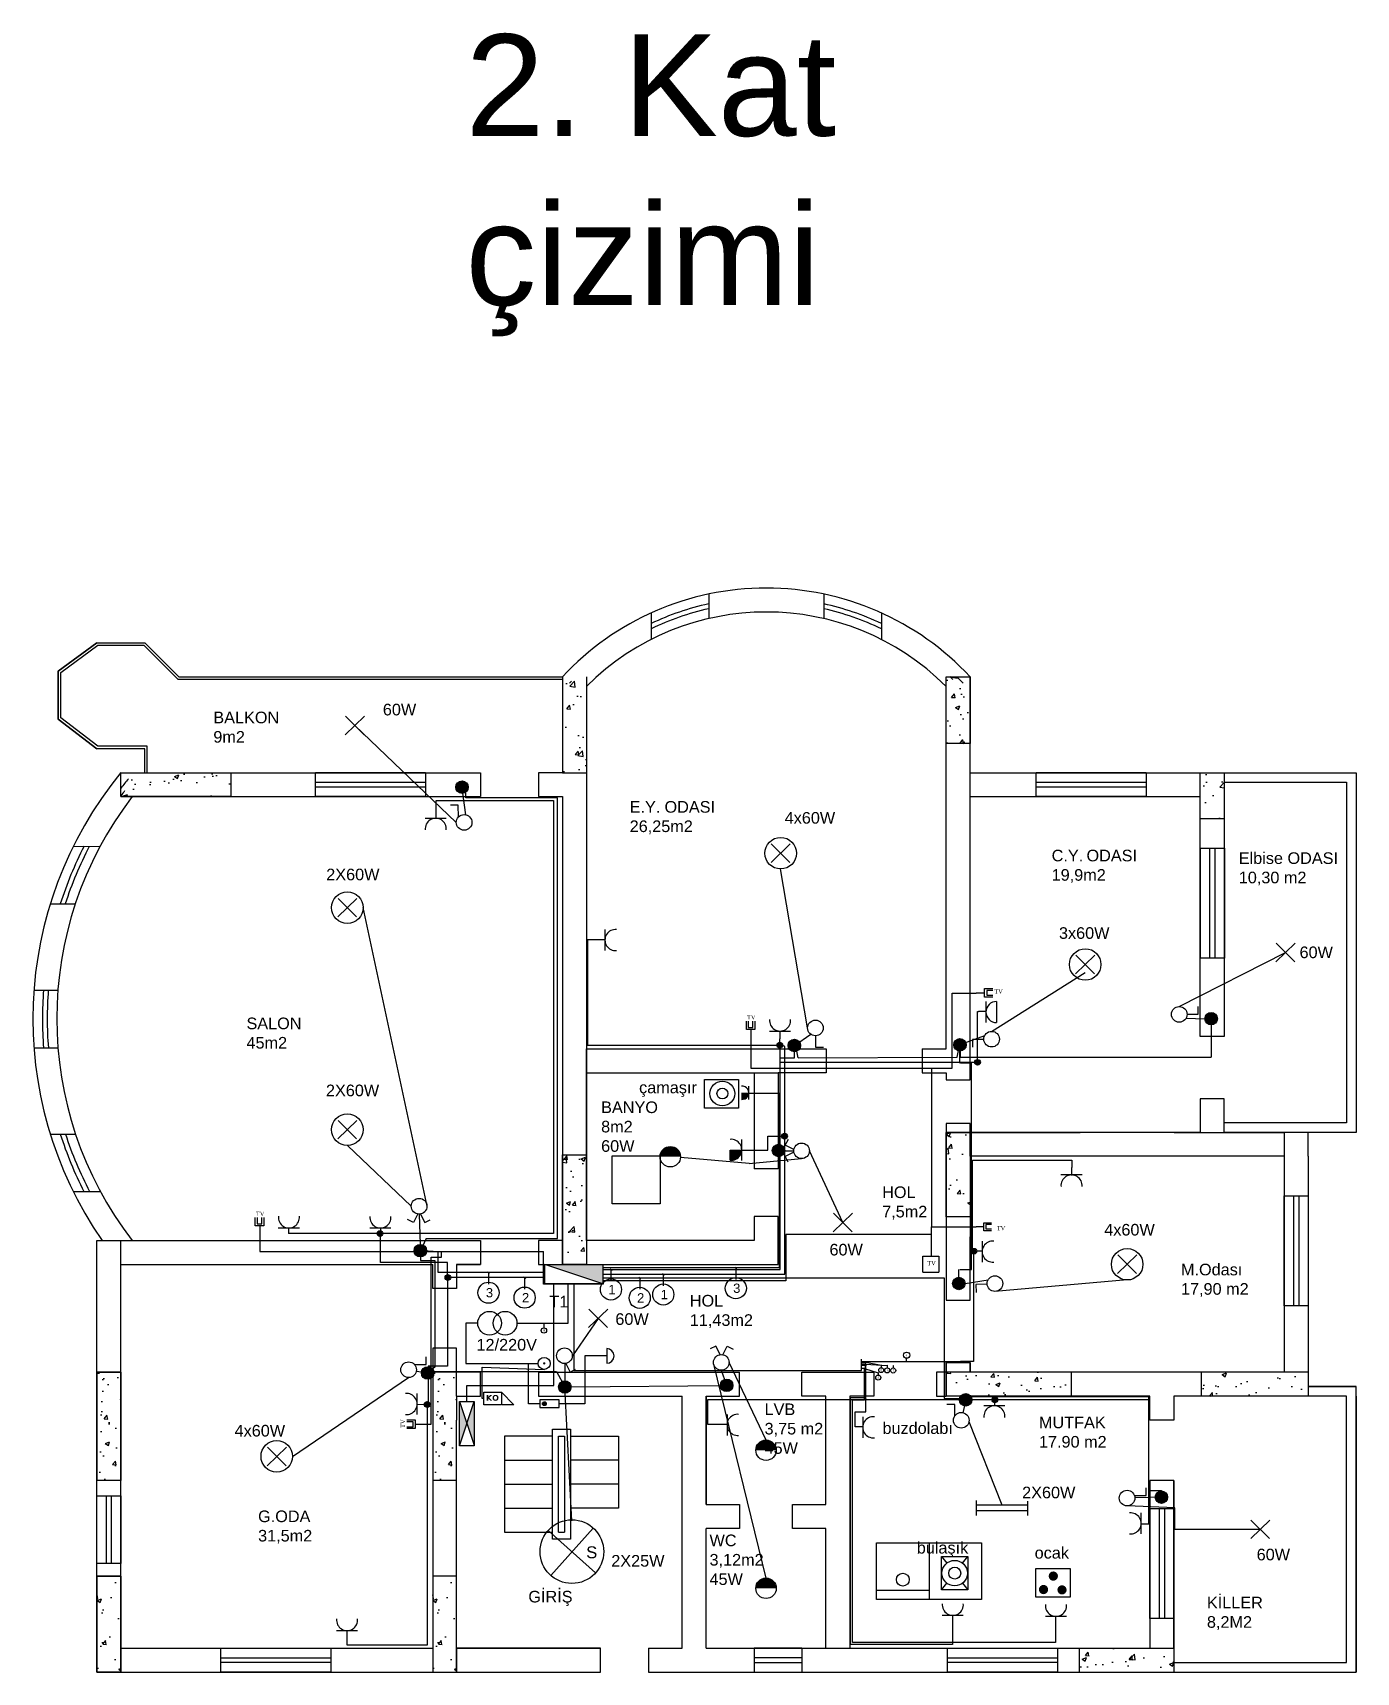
# Model space of a CAD drawing. Header units: millimetres. Extents: x 1527 to 1731, y 654 to 738.
# Drawn here: x 1640.3 to 1667.89, y 703.79 to 737.97 of the extents above; entities that cross this region are included whole.
import ezdxf

# ---------------------------------------------------------------- set-up
doc = ezdxf.new("R2010")
doc.units = ezdxf.units.MM
doc.linetypes.add('ACAD_ISO06W100', pattern=[37.5, 24, -3, 0.5, -3, 0.5, -3, 0.5, -3])
for name, color, linetype in [('aydınlatma', 5, 'Continuous'), ('priz-tesisatı', 2, 'Continuous'), ('SEMBOL', 7, 'Continuous'), ('semboller', 7, 'Continuous'), ('TV ANTENİ', 6, 'Continuous')]:
    doc.layers.add(name, color=color, linetype=linetype)
doc.layers.add('ölçü', color=150, linetype='Continuous', lineweight=25)
doc.styles.add('Annotative', font='arial.ttf')
doc.styles.get("Standard").update_dxf_attribs({"font": 'arial.ttf'})
doc.styles.add('STYLE1', font='times.ttf', dxfattribs={"height": 17.5})
pattern_1 = [(50, (86.82385, -1.0956), (0.91092334, -0.07969543), [0.09525, -1.04775]), (355, (86.82385, -1.0956), (-0.1762171, 0.95528423), [0.0762, -0.8382029]), (100.451445, (86.8998, -1.1023), (0.73470624, 0.87558876), [0.08095004, -0.8904512]), (46.1842, (86.8238, -0.8416), (1.3553952, -0.21021164), [0.142875, -1.571625]), (96.63556, (86.9368, -0.8591), (1.1870207, 1.2371306), [0.1214251, -1.335678]), (351.18415, (86.8238, -0.8416), (1.1870207, 1.2371306), [0.1142998, -1.2572987]), (21, (86.95085, -0.9051), (0.75807196, -0.511326), [0.09525, -1.04775]), (326, (86.95085, -0.9051), (0.30901014, 0.92093983), [0.0762, -0.8382]), (71.451445, (87.014, -0.9477), (1.0670821, 0.40961384), [0.08095004, -0.8904497]), (37.5, (86.82385, -1.09562), (0.015443016, 0.422775194), [0, -0.82804, 0, -0.8509, 0, -0.841375]), (7.5, (86.82385, -1.0956), (0.33409831, 0.50090287), [0, -0.48514, 0, -0.80899, 0, -0.320675]), (327.5, (86.54064, -1.09562), (0.677952976, -0.02864372), [0, -0.3175, 0, -0.9906, 0, -1.31445]), (317.5, (86.41364, -1.0956), (0.7406459, 0.12713246), [0, -0.41275, 0, -0.65786, 0, -0.93345])]

# ---------------------------------------------------------------- blocks, each defined once
blk = doc.blocks.new('DFFEF')
for p, q in [((1576.768, 708.297), (1577.268, 708.297)), ((1576.768, 706.005), (1576.768, 708.297)), ((1576.968, 706.005), (1576.968, 708.297)), ((1577.068, 708.297), (1577.068, 706.005)), ((1577.268, 708.297), (1577.268, 706.005)), ((1577.268, 706.005), (1576.768, 706.005))]:
    blk.add_line(p, q)

msp = doc.modelspace()

# ---------------------------------------------------------------- hatches: boundary and pattern name
h = msp.add_hatch()
h.set_pattern_fill('AR-CONC', color=4, scale=0.005)
h.set_pattern_definition(pattern_1)
h.paths.add_polyline_path([(1651.841, 724.545), (1651.341, 724.545), (1651.341, 722.545), (1651.841, 722.545)])
h = msp.add_hatch()
h.set_pattern_fill('AR-CONC', color=4, scale=0.005)
h.set_pattern_definition(pattern_1)
h.paths.add_polyline_path([(1659.841, 724.545), (1659.341, 724.545), (1659.341, 723.153), (1659.841, 723.153)])
h = msp.add_hatch()
h.set_pattern_fill('AR-CONC', color=4, scale=0.005)
h.set_pattern_definition(pattern_1)
h.paths.add_polyline_path([(1644.428, 722.545), (1642.136, 722.545), (1642.136, 722.045), (1644.428, 722.045)])
for color, points in [(0, [(1649.378, 722.244, 1), (1649.117, 722.244, 1)]), (0, [(1664.998, 717.415, 1), (1664.737, 717.415, 1)]), (0, [(1656.308, 716.855, 1), (1656.047, 716.855, 1)]), (0, [(1659.759, 716.871, 1), (1659.499, 716.871, 1)]), (0, [(1655.977, 714.667, 1), (1655.716, 714.667, 1)]), (0, [(1648.51, 712.577, 1), (1648.25, 712.577, 1)]), (256, [(1652.187, 711.883), (1652.187, 711.883), (1652.187, 712.287), (1650.973, 712.287), (1650.973, 712.287)]), (0, [(1659.737, 711.894, 1), (1659.477, 711.894, 1)]), (0, [(1648.663, 710.027, 1), (1648.402, 710.027, 1)]), (0, [(1651.522, 709.736, 1), (1651.262, 709.736, 1)]), (0, [(1654.896, 709.768, 1), (1654.635, 709.768, 1)]), (256, [(1649.351, 708.974), (1649.503, 708.522), (1649.503, 709.431), (1649.503, 709.431)]), (0, [(1659.881, 709.466, 1), (1659.62, 709.466, 1)]), (0, [(1663.96, 707.438, 1), (1663.699, 707.438, 1)]), (0, [(1661.673, 705.791, 1), (1661.479, 705.791, 1)]), (0, [(1661.469, 705.511, 1), (1661.275, 705.511, 1)]), (0, [(1661.854, 705.504, 1), (1661.661, 705.504, 1)])]:
    msp.add_hatch(color=color).paths.add_polyline_path(points)
h = msp.add_hatch()
h.set_pattern_fill('AR-CONC', color=4, scale=0.005)
h.set_pattern_definition(pattern_1)
h.paths.add_polyline_path([(1665.141, 722.545), (1664.641, 722.545), (1664.641, 721.579), (1665.141, 721.579)])
h = msp.add_hatch()
h.set_pattern_fill('AR-CONC', color=4, scale=0.005)
h.set_pattern_definition(pattern_1)
h.paths.add_polyline_path([(1659.841, 715.045), (1659.341, 715.045), (1659.341, 713.283), (1659.841, 713.283)])
h = msp.add_hatch()
h.set_pattern_fill('AR-CONC', color=4, scale=0.005)
h.set_pattern_definition(pattern_1)
h.paths.add_polyline_path([(1661.95, 710.045), (1659.841, 710.045), (1659.341, 710.045), (1659.341, 709.545), (1661.95, 709.545)])
h.paths.add_polyline_path([(1666.891, 710.045), (1664.667, 710.045), (1664.667, 709.545), (1666.891, 709.545)])
h.paths.add_polyline_path([(1651.841, 714.579), (1651.341, 714.579), (1651.341, 712.287), (1651.841, 712.287)])
h = msp.add_hatch()
h.set_pattern_fill('AR-CONC', color=4, scale=0.005)
h.set_pattern_definition([(50, (79.82385, -1.0956), (0.91092334, -0.07969543), [0.09525, -1.04775]), (355, (79.82385, -1.0956), (-0.1762171, 0.95528423), [0.0762, -0.8382029]), (100.451445, (79.8998, -1.1023), (0.73470624, 0.87558876), [0.08095004, -0.8904512]), (46.1842, (79.8238, -0.8416), (1.3553952, -0.21021164), [0.142875, -1.571625]), (96.63556, (79.9368, -0.8591), (1.1870207, 1.2371306), [0.1214251, -1.335678]), (351.18415, (79.8238, -0.8416), (1.1870207, 1.2371306), [0.1142998, -1.2572987]), (21, (79.95085, -0.9051), (0.75807196, -0.511326), [0.09525, -1.04775]), (326, (79.95085, -0.9051), (0.30901014, 0.92093983), [0.0762, -0.8382]), (71.451445, (80.014, -0.9477), (1.0670821, 0.40961384), [0.08095004, -0.8904497]), (37.5, (79.82385, -1.09562), (0.015443016, 0.422775194), [0, -0.82804, 0, -0.8509, 0, -0.841375]), (7.5, (79.82385, -1.0956), (0.33409831, 0.50090287), [0, -0.48514, 0, -0.80899, 0, -0.320675]), (327.5, (79.54064, -1.09562), (0.677952976, -0.02864372), [0, -0.3175, 0, -0.9906, 0, -1.31445]), (317.5, (79.41364, -1.0956), (0.7406459, 0.12713246), [0, -0.41275, 0, -0.65786, 0, -0.93345])])
h.paths.add_polyline_path([(1642.136, 709.045), (1642.136, 709.545), (1642.136, 710.045), (1641.636, 710.045), (1641.636, 707.787), (1642.136, 707.787)])
h.paths.add_polyline_path([(1642.136, 705.787), (1641.636, 705.787), (1641.636, 704.287), (1641.636, 703.787), (1642.136, 703.787)])
h = msp.add_hatch()
h.set_pattern_fill('AR-CONC', color=4, scale=0.005)
h.set_pattern_definition(pattern_1)
h.paths.add_polyline_path([(1649.136, 709.045), (1649.136, 709.545), (1649.136, 710.045), (1648.636, 710.045), (1648.636, 707.787), (1649.136, 707.787)])
h.paths.add_polyline_path([(1649.136, 705.787), (1648.636, 705.787), (1648.636, 704.287), (1648.636, 703.787), (1649.136, 703.787)])
h = msp.add_hatch(color=256)
h.paths.add_polyline_path([(1649.197, 709.431), (1649.197, 708.511), (1649.351, 708.974)])
h.paths.add_polyline_path([(1649.351, 708.974), (1649.503, 708.522), (1649.503, 709.431), (1649.503, 709.431)])
h = msp.add_hatch()
h.set_pattern_fill('AR-CONC', color=4, scale=0.005)
h.set_pattern_definition(pattern_1)
h.paths.add_polyline_path([(1664.091, 704.287), (1662.113, 704.287), (1662.113, 703.787), (1664.091, 703.787)])
at = {"layer": 'aydınlatma'}
h = msp.add_hatch(color=256, dxfattribs=at)
edge = h.paths.add_edge_path()
edge.add_arc((1653.591, 714.537), 0.213, 359.9503, 540.0497)
edge.add_line((1653.379, 714.537), (1653.804, 714.537))
h = msp.add_hatch(color=256, dxfattribs=at)
edge = h.paths.add_edge_path()
edge.add_arc((1655.586, 708.416), 0.213, 359.9503, 540.0497)
edge.add_line((1655.373, 708.416), (1655.799, 708.416))
h = msp.add_hatch(color=256, dxfattribs=at)
edge = h.paths.add_edge_path()
edge.add_arc((1655.586, 705.537), 0.213, 359.9503, 540.0497)
edge.add_line((1655.373, 705.537), (1655.799, 705.537))
at = {"layer": 'priz-tesisatı'}
h = msp.add_hatch(color=256, dxfattribs=at)
edge = h.paths.add_edge_path()
edge.add_arc((1655.873, 716.864), 0.0592, 0, 360)
h = msp.add_hatch(color=256, dxfattribs=at)
edge = h.paths.add_edge_path()
edge.add_arc((1659.998, 716.505), 0.0592, 0, 360)
for points in [[(1655.073, 715.732, 0.432188), (1655.225, 715.864), (1655.073, 715.864)], [(1654.837, 714.461, 0.432188), (1655.079, 714.671), (1654.837, 714.671)]]:
    msp.add_hatch(color=256, dxfattribs=at).paths.add_polyline_path(points)
h = msp.add_hatch(color=256, dxfattribs=at)
edge = h.paths.add_edge_path()
edge.add_arc((1655.974, 714.964), 0.0592, 0, 360)
h = msp.add_hatch(color=256, dxfattribs=at)
edge = h.paths.add_edge_path()
edge.add_arc((1647.537, 712.935), 0.0592, 0, 360)
h = msp.add_hatch(color=256, dxfattribs=at)
edge = h.paths.add_edge_path()
edge.add_arc((1659.921, 712.565), 0.0592, 0, 360)
h = msp.add_hatch(color=256, dxfattribs=at)
edge = h.paths.add_edge_path()
edge.add_arc((1648.953, 712.019), 0.0592, 0, 360)
h = msp.add_hatch(color=256, dxfattribs=at)
edge = h.paths.add_edge_path()
edge.add_arc((1648.523, 709.372), 0.0592, 0, 360)
h = msp.add_hatch(color=256, dxfattribs=at)
edge = h.paths.add_edge_path()
edge.add_arc((1657.679, 709.475), 0.0101, 0, 360)
h = msp.add_hatch(color=256, dxfattribs=at)
edge = h.paths.add_edge_path()
edge.add_arc((1660.356, 709.468), 0.0592, 0, 360)
at = {"layer": 'semboller'}
h = msp.add_hatch(color=256, dxfattribs=at)
h.dxf.hatch_style = 1
h.paths.add_polyline_path([(1650.987, 710.227, 1), (1650.936, 710.227, 1)])
h = msp.add_hatch(color=256, dxfattribs=at)
h.dxf.hatch_style = 1
h.paths.add_polyline_path([(1651.005, 709.386, 1), (1650.925, 709.386, 1)])

# ---------------------------------------------------------------- linework, layer by layer
for p, q in [((1654.391, 726.269), (1654.391, 725.757)), ((1656.791, 726.269), (1656.791, 725.757)), ((1653.191, 725.876), (1653.191, 725.321)), ((1657.991, 725.876), (1657.991, 725.321)), ((1641.636, 725.254), (1640.831, 724.662)), ((1641.636, 725.254), (1642.636, 725.254)), ((1642.636, 725.254), (1643.341, 724.545)), ((1640.831, 724.662), (1640.831, 723.662)), ((1643.341, 724.545), (1651.341, 724.545)), ((1651.341, 724.545), (1651.341, 722.545)), ((1651.341, 724.545), (1651.341, 722.545)), ((1651.841, 724.545), (1651.841, 712.287)), ((1659.341, 716.787), (1659.341, 724.545)), ((1659.841, 716.138), (1659.841, 724.545)), ((1640.831, 723.662), (1641.636, 723.045)), ((1642.636, 723.045), (1641.636, 723.045)), ((1642.636, 722.545), (1642.636, 723.045)), ((1642.136, 722.545), (1649.636, 722.545)), ((1642.136, 722.045), (1642.136, 722.545)), ((1642.136, 722.545), (1642.636, 722.545)), ((1642.136, 722.045), (1642.136, 722.545)), ((1642.136, 722.545), (1644.428, 722.545)), ((1644.428, 722.545), (1644.428, 722.045)), ((1649.636, 722.545), (1649.636, 722.045)), ((1651.341, 722.545), (1650.841, 722.545)), ((1650.841, 722.545), (1650.841, 722.045)), ((1651.341, 722.545), (1651.841, 722.545)), ((1659.841, 722.545), (1665.141, 722.545)), ((1664.641, 717.045), (1664.641, 722.545)), ((1665.141, 722.545), (1665.141, 717.045)), ((1665.141, 722.545), (1667.891, 722.545)), ((1667.891, 722.545), (1667.891, 715.045)), ((1642.136, 722.045), (1649.636, 722.045)), ((1644.428, 722.045), (1642.136, 722.045)), ((1650.841, 722.045), (1651.341, 722.045)), ((1651.341, 722.045), (1651.341, 712.287)), ((1659.841, 722.045), (1664.641, 722.045)), ((1665.141, 722.345), (1667.691, 722.345)), ((1667.691, 722.345), (1667.691, 715.245)), ((1641.143, 721.008), (1641.702, 721.009)), ((1640.662, 719.808), (1641.185, 719.808)), ((1640.321, 718.008), (1640.822, 718.008)), ((1665.141, 717.045), (1664.641, 717.045)), ((1640.321, 716.808), (1640.823, 716.808)), ((1651.841, 712.787), (1651.841, 716.787)), ((1651.841, 716.787), (1655.841, 716.787)), ((1655.841, 716.787), (1656.841, 716.787)), ((1656.841, 716.787), (1656.841, 716.287)), ((1658.841, 716.787), (1658.841, 716.287)), ((1658.841, 716.787), (1659.341, 716.787)), ((1651.841, 716.287), (1655.841, 716.287)), ((1655.341, 716.287), (1655.341, 714.287)), ((1655.841, 716.287), (1655.841, 714.287)), ((1656.841, 716.287), (1655.841, 716.287)), ((1658.841, 716.287), (1659.341, 716.287)), ((1659.341, 716.287), (1659.341, 716.138)), ((1659.341, 716.138), (1659.841, 716.138)), ((1665.141, 715.745), (1664.641, 715.745)), ((1664.641, 715.745), (1664.641, 715.045)), ((1665.141, 715.045), (1665.141, 715.745)), ((1667.691, 715.245), (1665.141, 715.245)), ((1640.662, 715.008), (1641.19, 715.008)), ((1659.841, 715.045), (1659.341, 715.045)), ((1659.341, 715.045), (1659.341, 711.545)), ((1664.641, 715.045), (1659.641, 715.045)), ((1659.841, 715.045), (1659.841, 712.868)), ((1659.841, 714.545), (1659.841, 715.045)), ((1659.841, 715.045), (1662.133, 715.045)), ((1664.099, 715.045), (1666.391, 715.045)), ((1667.891, 715.045), (1665.141, 715.045)), ((1666.391, 715.045), (1666.391, 710.045)), ((1666.391, 715.045), (1666.391, 714.545)), ((1667.891, 715.045), (1666.891, 715.045)), ((1666.891, 714.545), (1666.891, 715.045)), ((1651.341, 714.579), (1651.841, 714.579)), ((1651.341, 712.287), (1651.341, 714.579)), ((1651.841, 714.579), (1651.841, 712.287)), ((1666.391, 714.545), (1659.841, 714.545)), ((1662.133, 714.545), (1659.841, 714.545)), ((1666.391, 714.545), (1664.099, 714.545)), ((1666.891, 714.545), (1666.891, 709.545)), ((1655.841, 714.287), (1655.341, 714.287)), ((1641.142, 713.808), (1641.71, 713.809)), ((1655.841, 713.287), (1655.341, 713.287)), ((1655.341, 713.287), (1655.341, 712.787)), ((1655.841, 712.287), (1655.841, 713.287)), ((1659.841, 711.545), (1659.841, 712.868)), ((1641.636, 703.787), (1641.636, 712.787)), ((1641.636, 712.787), (1649.636, 712.787)), ((1642.136, 703.787), (1642.136, 712.787)), ((1649.636, 712.787), (1649.636, 712.287)), ((1651.341, 712.787), (1650.841, 712.787)), ((1650.841, 712.787), (1650.841, 712.287)), ((1655.341, 712.787), (1651.841, 712.787)), ((1642.136, 712.287), (1648.636, 712.287)), ((1648.636, 711.787), (1648.636, 712.287)), ((1649.136, 712.287), (1649.636, 712.287)), ((1649.636, 712.287), (1649.136, 712.287)), ((1649.136, 712.287), (1649.136, 711.787)), ((1650.841, 712.287), (1655.841, 712.287)), ((1652.187, 711.883), (1650.973, 712.287)), ((1651.841, 712.287), (1651.341, 712.287)), ((1658.853, 712.126), (1659.192, 712.126)), ((1649.136, 711.787), (1648.636, 711.787)), ((1651.161, 709.767), (1651.161, 711.883)), ((1659.341, 711.545), (1659.841, 711.545)), ((1649.136, 710.545), (1648.636, 710.545)), ((1648.636, 710.545), (1648.636, 704.287)), ((1649.136, 709.545), (1649.136, 710.545)), ((1659.341, 710.244), (1659.341, 709.545)), ((1659.841, 710.045), (1659.841, 710.244)), ((1641.636, 710.045), (1641.636, 707.787)), ((1642.136, 710.045), (1641.636, 710.045)), ((1642.136, 709.545), (1642.136, 710.045)), ((1649.136, 710.045), (1648.636, 710.045)), ((1649.636, 710.045), (1649.136, 710.045)), ((1649.35, 709.431), (1649.35, 709.767)), ((1649.35, 709.767), (1651.161, 709.767)), ((1649.636, 709.545), (1649.636, 710.045)), ((1650.841, 710.045), (1655.036, 710.045)), ((1650.841, 710.045), (1650.841, 709.545)), ((1655.036, 709.545), (1655.036, 710.045)), ((1656.336, 709.545), (1656.336, 710.045)), ((1656.336, 710.045), (1657.836, 710.045)), ((1657.836, 710.045), (1657.836, 709.545)), ((1663.591, 710.045), (1659.841, 710.045)), ((1661.95, 710.045), (1661.95, 709.545)), ((1666.891, 710.045), (1663.591, 710.045)), ((1664.667, 709.545), (1664.667, 710.045)), ((1666.891, 709.745), (1667.891, 709.745)), ((1667.891, 709.745), (1666.891, 709.745)), ((1667.891, 703.787), (1667.891, 709.745)), ((1642.136, 709.545), (1642.136, 709.045)), ((1649.136, 709.545), (1649.636, 709.545)), ((1649.136, 709.545), (1649.136, 709.045)), ((1649.197, 708.511), (1649.503, 709.431)), ((1649.197, 709.431), (1649.503, 708.522)), ((1650.841, 709.545), (1653.836, 709.545)), ((1653.836, 704.287), (1653.836, 709.545)), ((1654.336, 707.287), (1654.336, 709.545)), ((1654.336, 709.545), (1654.336, 707.287)), ((1654.336, 709.545), (1655.036, 709.545)), ((1656.836, 709.545), (1656.336, 709.545)), ((1656.836, 707.287), (1656.836, 709.545)), ((1657.836, 709.545), (1657.336, 709.545)), ((1657.336, 709.545), (1657.336, 704.287)), ((1663.591, 709.545), (1659.341, 709.545)), ((1663.591, 709.045), (1663.591, 709.545)), ((1666.891, 709.545), (1664.091, 709.545)), ((1664.091, 709.545), (1664.091, 709.045)), ((1667.691, 709.545), (1666.891, 709.545)), ((1667.691, 703.987), (1667.691, 709.545)), ((1667.891, 709.545), (1667.891, 703.787)), ((1642.136, 707.787), (1642.136, 709.045)), ((1649.136, 703.787), (1649.136, 709.045)), ((1664.091, 709.045), (1663.591, 709.045)), ((1651.134, 708.707), (1650.134, 708.707)), ((1650.134, 708.707), (1650.134, 707.207)), ((1651.134, 708.857), (1651.509, 708.856)), ((1651.134, 706.559), (1651.134, 708.857)), ((1651.259, 708.707), (1651.384, 708.706)), ((1651.259, 706.707), (1651.259, 708.707)), ((1651.384, 708.706), (1651.384, 706.706)), ((1651.509, 708.856), (1651.509, 706.558)), ((1651.509, 708.706), (1652.509, 708.706)), ((1652.509, 708.706), (1652.509, 707.206)), ((1650.134, 708.207), (1651.134, 708.207)), ((1652.509, 708.206), (1651.509, 708.206)), ((1642.136, 707.787), (1641.636, 707.787)), ((1649.136, 707.787), (1648.636, 707.787)), ((1650.134, 707.707), (1651.134, 707.707)), ((1652.509, 707.706), (1651.509, 707.706)), ((1664.091, 707.787), (1663.591, 707.787)), ((1663.591, 707.787), (1663.591, 704.287)), ((1664.091, 707.787), (1664.091, 703.787)), ((1664.091, 704.287), (1664.091, 707.787)), ((1641.636, 707.467), (1642.136, 707.467)), ((1641.636, 706.053), (1641.636, 707.467)), ((1641.836, 706.053), (1641.836, 707.467)), ((1641.936, 707.467), (1641.936, 706.053)), ((1642.136, 707.467), (1642.136, 706.053)), ((1650.134, 707.207), (1651.134, 707.207)), ((1650.134, 707.207), (1650.134, 706.707)), ((1652.509, 707.206), (1651.509, 707.206)), ((1651.509, 707.206), (1651.509, 706.706)), ((1654.336, 707.287), (1655.036, 707.287)), ((1655.036, 707.287), (1655.036, 706.787)), ((1656.136, 706.787), (1656.136, 707.287)), ((1656.136, 707.287), (1656.836, 707.287)), ((1650.134, 706.707), (1651.134, 706.707)), ((1651.259, 706.707), (1651.384, 706.706)), ((1654.336, 704.287), (1654.336, 706.787)), ((1655.036, 706.787), (1654.336, 706.787)), ((1656.836, 706.787), (1656.136, 706.787)), ((1656.836, 704.287), (1656.836, 706.787)), ((1656.836, 704.287), (1656.836, 706.787)), ((1651.509, 706.558), (1651.134, 706.559)), ((1658.985, 706.482), (1658.985, 705.3)), ((1642.136, 706.053), (1641.636, 706.053)), ((1641.636, 705.787), (1641.636, 704.287)), ((1642.136, 705.787), (1641.636, 705.787)), ((1642.136, 703.787), (1642.136, 705.787)), ((1642.136, 703.787), (1642.136, 705.787)), ((1649.136, 705.787), (1648.636, 705.787)), ((1649.136, 703.787), (1649.136, 705.787)), ((1657.891, 705.497), (1658.985, 705.497)), ((1641.636, 704.287), (1641.636, 703.787)), ((1642.136, 704.287), (1648.636, 704.287)), ((1642.136, 704.287), (1642.136, 703.787)), ((1648.636, 704.287), (1648.636, 703.787)), ((1649.136, 704.287), (1652.136, 704.287)), ((1652.136, 704.287), (1649.136, 704.287)), ((1652.136, 704.287), (1649.136, 704.287)), ((1649.136, 704.287), (1649.136, 703.787)), ((1652.136, 703.787), (1652.136, 704.287)), ((1653.136, 704.287), (1653.136, 703.787)), ((1653.136, 704.287), (1653.836, 704.287)), ((1653.136, 704.287), (1653.836, 704.287)), ((1654.336, 704.287), (1664.091, 704.287)), ((1654.336, 704.287), (1656.836, 704.287)), ((1656.336, 704.287), (1655.336, 704.287)), ((1655.336, 704.287), (1655.336, 703.787)), ((1656.336, 704.287), (1656.336, 703.787)), ((1662.113, 704.287), (1662.113, 703.787)), ((1656.336, 704.087), (1655.336, 704.087)), ((1655.336, 703.987), (1656.336, 703.987)), ((1664.091, 703.987), (1667.691, 703.987)), ((1641.636, 703.787), (1652.136, 703.787)), ((1653.136, 703.787), (1667.891, 703.787)), ((1664.091, 703.787), (1667.891, 703.787))]:
    msp.add_line(p, q)
at = {"color": 0}
for p, q in [((1650.07, 709.625), (1650.329, 709.366)), ((1650.329, 709.366), (1650.082, 709.366)), ((1659.247, 706.2), (1659.355, 706.062)), ((1659.684, 706.062), (1659.793, 706.2)), ((1659.247, 705.505), (1659.355, 705.643)), ((1659.684, 705.643), (1659.793, 705.505))]:
    msp.add_line(p, q, dxfattribs=at)
for points in [[(1642.636, 722.545), (1642.636, 723.045), (1641.636, 723.045), (1640.831, 723.662), (1640.831, 724.662), (1641.636, 725.254), (1642.636, 725.254), (1643.341, 724.545), (1651.341, 724.545)], [(1642.686, 722.545), (1642.686, 723.095), (1641.653, 723.095), (1640.881, 723.687), (1640.881, 724.637), (1641.653, 725.204), (1642.616, 725.204), (1643.321, 724.495), (1651.341, 724.495)], [(1651.134, 708.857), (1651.509, 708.856), (1651.509, 706.558), (1651.134, 706.559), (1651.134, 708.857)]]:
    msp.add_lwpolyline(points)
for points in [[(1659.341, 724.545), (1659.841, 724.545), (1659.841, 723.153), (1659.341, 723.153)], [(1664.641, 722.545), (1665.141, 722.545), (1665.141, 721.579), (1664.641, 721.579)], [(1659.341, 715.045), (1659.841, 715.045), (1659.841, 715.232), (1659.341, 715.232)], [(1659.341, 715.045), (1659.841, 715.045), (1659.841, 713.283), (1659.341, 713.283)], [(1652.377, 714.557), (1653.377, 714.557), (1653.377, 713.557), (1652.377, 713.557)], [(1652.187, 711.883), (1650.973, 711.883), (1650.973, 712.287), (1652.187, 712.287)], [(1659.841, 710.045), (1659.341, 710.045), (1659.341, 710.244), (1659.841, 710.244)], [(1641.636, 710.045), (1642.136, 710.045), (1642.136, 707.787), (1641.636, 707.787)], [(1659.341, 710.045), (1659.14, 710.045), (1659.14, 709.545), (1659.341, 709.545)], [(1649.197, 708.511), (1649.197, 709.431), (1649.503, 709.431), (1649.503, 708.511)], [(1657.891, 706.482), (1660.078, 706.482), (1660.078, 705.3), (1657.891, 705.3)], [(1641.636, 705.787), (1642.136, 705.787), (1642.136, 703.787), (1641.636, 703.787)]]:
    msp.add_lwpolyline(points, close=True)
for points in [[(1654.304, 716.144), (1655.015, 716.144), (1655.015, 715.547), (1654.304, 715.547)], [(1649.706, 709.625), (1650.07, 709.625), (1650.07, 709.366), (1649.706, 709.366)], [(1659.247, 705.505), (1659.247, 706.2), (1659.793, 706.2), (1659.793, 705.505)], [(1661.215, 705.949), (1661.925, 705.949), (1661.925, 705.352), (1661.215, 705.352)]]:
    msp.add_lwpolyline(points, close=True, dxfattribs=at)
for centre, radius in [((1649.248, 722.244), 0.13), ((1664.867, 717.415), 0.13), ((1656.178, 716.855), 0.13), ((1659.629, 716.871), 0.13), ((1654.676, 715.854), 0.258), ((1654.676, 715.854), 0.113), ((1655.846, 714.667), 0.13), ((1648.38, 712.577), 0.13), ((1659.607, 711.894), 0.13), ((1648.532, 710.027), 0.13), ((1651.392, 709.736), 0.13), ((1654.766, 709.768), 0.13), ((1659.75, 709.466), 0.13), ((1663.83, 707.438), 0.13), ((1659.52, 705.853), 0.266), ((1659.52, 705.853), 0.125)]:
    msp.add_circle(centre, radius, dxfattribs=at)
msp.add_circle((1658.438, 705.718), 0.134)
for centre, radius, start, end in [((1655.591, 720.587), 5.808, 42.9642, 137.0358), ((1655.591, 720.587), 5.308, 45.0481, 134.9519), ((1655.591, 720.587), 5.608, 102.3562, 115.3393), ((1655.591, 720.587), 5.508, 102.5842, 115.8329), ((1655.591, 720.587), 5.608, 64.6607, 77.6438), ((1655.591, 720.587), 5.508, 64.1671, 77.4158), ((1655.591, 720.587), 5.608, 136.4192, 137.0358), ((1655.591, 720.587), 5.508, 45.0481, 45.9443), ((1655.591, 720.587), 5.608, 42.9642, 44.8981), ((1648.401, 717.408), 8.102, 140.6462, 214.7695), ((1648.401, 717.408), 7.902, 140.6462, 142.4494), ((1648.396, 717.416), 7.597, 142.4591, 217.5409), ((1648.396, 717.416), 7.797, 142.4591, 143.4032), ((1648.401, 717.408), 7.902, 152.8892, 162.3146), ((1648.396, 717.416), 7.797, 152.563, 162.1335), ((1648.401, 717.408), 7.902, 175.6437, 184.3528), ((1648.396, 717.416), 7.797, 175.6473, 184.4741), ((1648.401, 717.408), 7.902, 197.6761, 207.0923), ((1648.396, 717.416), 7.797, 197.988, 207.5585)]:
    msp.add_arc(centre, radius, start, end)
at = {"layer": 'aydınlatma'}
for p, q in [((1647.213, 723.723), (1646.814, 723.335)), ((1646.82, 723.723), (1647.208, 723.335)), ((1649.129, 721.508), (1647.014, 723.529)), ((1649.33, 721.667), (1649.266, 722.116)), ((1649.33, 722.017), (1649.329, 722.142)), ((1649.17, 721.866), (1649.006, 721.866)), ((1649.173, 721.62), (1649.17, 721.866)), ((1651.242, 722.017), (1649.33, 722.017)), ((1651.242, 712.834), (1651.242, 722.017)), ((1656.09, 721.06), (1655.691, 720.673)), ((1655.696, 721.06), (1656.084, 720.673)), ((1656.454, 717.221), (1655.89, 720.538)), ((1647.056, 719.924), (1646.657, 719.537)), ((1646.663, 719.924), (1647.051, 719.537)), ((1648.518, 713.505), (1647.185, 719.731)), ((1666.616, 718.989), (1666.217, 718.602)), ((1666.222, 718.989), (1666.61, 718.602)), ((1662.441, 718.739), (1662.042, 718.352)), ((1662.047, 718.739), (1662.435, 718.352)), ((1664.201, 717.668), (1666.416, 718.795)), ((1660.29, 717.151), (1662.241, 718.38)), ((1664.599, 717.507), (1664.599, 717.671)), ((1664.343, 717.424), (1664.737, 717.415)), ((1664.359, 717.507), (1664.599, 717.507)), ((1664.867, 717.284), (1664.867, 716.611)), ((1656.178, 716.855), (1656.518, 717.092)), ((1656.62, 717.063), (1656.62, 716.823)), ((1660.143, 717.057), (1659.629, 716.871)), ((1660.132, 716.984), (1659.892, 716.982)), ((1659.892, 716.982), (1659.893, 716.819)), ((1655.882, 712.186), (1655.882, 716.599)), ((1655.882, 716.599), (1656.181, 716.599)), ((1656.181, 716.599), (1656.181, 716.726)), ((1656.256, 716.599), (1656.222, 716.771)), ((1656.256, 716.599), (1659.571, 716.611)), ((1656.62, 716.823), (1656.783, 716.823)), ((1659.571, 716.611), (1659.598, 716.752)), ((1659.625, 716.486), (1659.629, 716.871)), ((1659.642, 716.611), (1659.641, 716.775)), ((1659.642, 716.611), (1664.867, 716.611)), ((1659.87, 716.486), (1659.642, 716.486)), ((1659.87, 712.186), (1659.87, 716.486)), ((1647.056, 715.295), (1646.657, 714.908)), ((1646.663, 715.295), (1647.051, 714.908)), ((1655.988, 714.777), (1656.052, 714.905)), ((1648.191, 713.505), (1646.857, 714.773)), ((1655.238, 714.396), (1653.804, 714.519)), ((1656.164, 714.654), (1655.841, 714.654)), ((1656.164, 714.631), (1655.986, 714.542)), ((1655.986, 714.542), (1656.044, 714.427)), ((1656.167, 714.688), (1655.988, 714.777)), ((1657.189, 713.166), (1656.491, 714.659)), ((1655.238, 714.396), (1656.327, 714.496)), ((1648.236, 713.166), (1648.108, 713.23)), ((1648.325, 713.345), (1648.236, 713.166)), ((1648.354, 713.342), (1648.376, 712.707)), ((1648.382, 713.342), (1648.471, 713.164)), ((1648.471, 713.164), (1648.587, 713.222)), ((1657.388, 713.36), (1656.989, 712.972)), ((1656.995, 713.36), (1657.383, 712.972)), ((1648.498, 712.834), (1648.38, 712.577)), ((1648.498, 712.834), (1651.242, 712.834)), ((1648.754, 712.554), (1648.438, 712.577)), ((1648.754, 712.12), (1648.754, 712.554)), ((1663.316, 712.489), (1662.917, 712.102)), ((1662.922, 712.489), (1663.31, 712.102)), ((1648.38, 712.447), (1648.38, 712.371)), ((1648.38, 712.371), (1648.683, 712.371)), ((1648.683, 712.371), (1648.683, 710.15)), ((1650.973, 712.12), (1648.754, 712.12)), ((1649.778, 712.134), (1649.822, 712.106)), ((1649.8, 712.12), (1649.8, 711.879)), ((1652.187, 712.186), (1655.882, 712.186)), ((1652.331, 712.2), (1652.375, 712.172)), ((1652.353, 712.186), (1652.353, 711.945)), ((1659.607, 712.024), (1659.607, 712.186)), ((1659.624, 712.186), (1659.87, 712.186)), ((1652.187, 712.011), (1659.3, 712.011)), ((1652.931, 712.025), (1652.975, 711.997)), ((1652.953, 712.011), (1652.953, 711.772)), ((1659.3, 712.011), (1659.3, 709.494)), ((1659.737, 711.894), (1660.217, 711.972)), ((1660.201, 711.882), (1659.961, 711.871)), ((1659.961, 711.871), (1659.968, 711.708)), ((1663.116, 711.966), (1660.359, 711.728)), ((1652.086, 711.166), (1651.548, 710.386)), ((1652.285, 711.36), (1651.887, 710.972)), ((1651.892, 711.36), (1652.28, 710.972)), ((1654.538, 710.588), (1654.422, 710.53)), ((1654.627, 710.41), (1654.538, 710.588)), ((1654.684, 710.408), (1654.773, 710.586)), ((1654.773, 710.586), (1654.901, 710.522)), ((1648.258, 710.202), (1648.498, 710.202)), ((1648.295, 710.065), (1648.404, 710.048)), ((1648.498, 710.202), (1648.498, 710.365)), ((1648.683, 710.15), (1648.555, 710.055)), ((1648.555, 710.055), (1649.084, 710.055)), ((1649.084, 710.055), (1651.216, 710.055)), ((1651.216, 710.055), (1651.392, 709.736)), ((1651.39, 710.223), (1651.392, 709.866)), ((1651.412, 710.223), (1651.501, 710.045)), ((1651.501, 710.045), (1651.617, 710.103)), ((1655.586, 705.75), (1654.496, 710.208)), ((1654.654, 710.084), (1654.722, 709.89)), ((1655.586, 708.629), (1654.818, 710.247)), ((1645.715, 708.287), (1648.135, 709.931)), ((1651.539, 706.947), (1651.392, 709.736)), ((1651.522, 709.736), (1654.766, 709.768)), ((1659.3, 709.494), (1659.684, 709.494)), ((1659.52, 709.371), (1659.356, 709.371)), ((1659.52, 709.13), (1659.52, 709.371)), ((1659.764, 709.526), (1659.691, 709.199)), ((1659.764, 709.526), (1659.764, 709.6)), ((1663.571, 709.526), (1659.764, 709.526)), ((1663.571, 707.568), (1663.571, 709.526)), ((1659.817, 709.013), (1660.503, 707.274)), ((1645.585, 708.481), (1645.187, 708.093)), ((1645.192, 708.481), (1645.58, 708.093)), ((1659.97, 707.366), (1659.97, 707.057)), ((1661.035, 707.354), (1661.035, 707.057)), ((1663.27, 707.471), (1663.51, 707.471)), ((1663.83, 707.438), (1663.273, 707.42)), ((1663.51, 707.471), (1663.51, 707.634)), ((1663.83, 707.568), (1663.571, 707.568)), ((1659.97, 707.274), (1661.035, 707.274)), ((1659.97, 707.16), (1661.035, 707.16)), ((1664.112, 707.217), (1663.115, 707.255)), ((1664.112, 706.766), (1664.112, 707.217)), ((1651.044, 706.743), (1652.033, 705.858)), ((1651.98, 706.794), (1651.097, 705.807)), ((1665.891, 706.766), (1664.112, 706.766)), ((1666.091, 706.96), (1665.692, 706.572)), ((1665.697, 706.96), (1666.085, 706.572))]:
    msp.add_line(p, q, dxfattribs=at)
for centre, radius in [((1649.292, 721.508), 0.163), ((1655.89, 720.866), 0.329), ((1646.857, 719.731), 0.329), ((1662.241, 718.545), 0.329), ((1664.201, 717.505), 0.163), ((1656.617, 717.221), 0.163), ((1660.29, 716.988), 0.163), ((1646.857, 715.102), 0.329), ((1653.591, 714.537), 0.213), ((1656.327, 714.659), 0.163), ((1648.354, 713.505), 0.163), ((1663.116, 712.295), 0.329), ((1649.8, 711.701), 0.22), ((1652.353, 711.767), 0.22), ((1652.953, 711.593), 0.22), ((1660.359, 711.892), 0.163), ((1651.384, 710.386), 0.163), ((1654.654, 710.247), 0.163), ((1648.135, 710.094), 0.163), ((1659.656, 709.04), 0.163), ((1645.386, 708.287), 0.329), ((1655.586, 708.416), 0.213), ((1663.115, 707.418), 0.163), ((1651.539, 706.301), 0.664), ((1655.586, 705.537), 0.213)]:
    msp.add_circle(centre, radius, dxfattribs=at)
at = {"layer": 'priz-tesisatı'}
for p, q in [((1648.709, 721.84), (1648.709, 721.967)), ((1648.709, 721.967), (1651.157, 721.967)), ((1648.709, 721.751), (1648.709, 721.84)), ((1648.709, 721.585), (1648.709, 721.751)), ((1651.157, 721.967), (1651.157, 712.935)), ((1648.92, 721.592), (1648.482, 721.592)), ((1652.068, 719.062), (1651.867, 719.062)), ((1651.867, 719.062), (1651.867, 716.864)), ((1652.235, 719.062), (1652.068, 719.062)), ((1652.227, 719.274), (1652.227, 718.835)), ((1660.172, 717.773), (1660.172, 717.335)), ((1660.391, 717.774), (1660.391, 717.334)), ((1659.998, 716.505), (1659.998, 717.562)), ((1659.998, 717.562), (1660.013, 717.562)), ((1660.179, 717.562), (1660.013, 717.562)), ((1655.661, 717.157), (1656.1, 717.157)), ((1655.873, 717.165), (1655.873, 716.998)), ((1655.873, 716.864), (1655.873, 716.998)), ((1651.867, 716.864), (1655.873, 716.864)), ((1655.873, 716.805), (1655.873, 716.508)), ((1655.98, 716.836), (1655.932, 716.864)), ((1655.98, 712.085), (1655.98, 716.836)), ((1655.873, 716.508), (1660.013, 716.508)), ((1655.226, 715.731), (1655.226, 716.008)), ((1655.073, 715.864), (1655.226, 715.864)), ((1655.221, 715.865), (1655.326, 715.865)), ((1655.326, 715.865), (1655.857, 715.865)), ((1655.857, 715.865), (1655.857, 712.221)), ((1655.079, 714.46), (1655.079, 714.899)), ((1655.621, 714.672), (1655.621, 714.967)), ((1655.621, 714.967), (1655.98, 714.967)), ((1654.837, 714.462), (1654.837, 714.671)), ((1654.837, 714.671), (1655.079, 714.671)), ((1655.072, 714.672), (1655.238, 714.672)), ((1655.238, 714.672), (1655.621, 714.672)), ((1659.888, 712.565), (1659.888, 714.465)), ((1659.888, 714.465), (1661.963, 714.465)), ((1661.963, 714.465), (1661.963, 714.315)), ((1661.963, 714.148), (1661.963, 714.315)), ((1662.175, 714.156), (1661.736, 714.156)), ((1645.418, 713.052), (1645.857, 713.052)), ((1645.63, 713.06), (1645.63, 712.935)), ((1651.157, 712.935), (1645.63, 712.935)), ((1647.328, 713.052), (1647.766, 713.052)), ((1647.547, 713.052), (1647.547, 712.935)), ((1647.547, 712.329), (1647.547, 712.935)), ((1659.934, 712.565), (1659.888, 712.565)), ((1659.911, 712.565), (1659.911, 710.266)), ((1660.101, 712.565), (1659.934, 712.565)), ((1660.093, 712.777), (1660.093, 712.338)), ((1648.943, 712.329), (1647.547, 712.329)), ((1648.943, 712.02), (1648.943, 712.329)), ((1655.857, 712.221), (1652.187, 712.221)), ((1654.934, 712.236), (1654.978, 712.207)), ((1654.956, 712.221), (1654.956, 711.973)), ((1650.973, 712.02), (1648.943, 712.02)), ((1648.943, 712.02), (1648.943, 710.169)), ((1650.531, 712.035), (1650.575, 712.006)), ((1650.553, 712.02), (1650.553, 711.776)), ((1651.458, 711.064), (1651.458, 711.883)), ((1651.58, 711.883), (1651.58, 710.076)), ((1652.187, 712.085), (1655.98, 712.085)), ((1653.423, 712.099), (1653.467, 712.071)), ((1653.445, 712.085), (1653.445, 711.841)), ((1649.329, 711.064), (1649.329, 710.227)), ((1650.639, 711.064), (1651.458, 711.064)), ((1650.949, 711.068), (1650.96, 711.061)), ((1650.955, 711.064), (1650.955, 710.959)), ((1648.943, 710.169), (1648.541, 710.169)), ((1648.541, 710.169), (1648.541, 709.374)), ((1649.329, 710.227), (1649.666, 710.227)), ((1649.666, 710.227), (1650.835, 710.227)), ((1649.666, 709.495), (1649.666, 710.146)), ((1649.666, 710.146), (1650.962, 710.101)), ((1650.637, 709.386), (1650.637, 710.227)), ((1651.58, 710.076), (1657.577, 710.076)), ((1651.806, 710.382), (1651.806, 709.386)), ((1657.665, 710.246), (1657.568, 710.246)), ((1657.577, 710.076), (1657.577, 710.312)), ((1657.577, 710.266), (1659.643, 710.266)), ((1657.658, 710.211), (1657.577, 710.211)), ((1657.679, 710.182), (1657.577, 710.182)), ((1657.638, 710.123), (1657.577, 710.123)), ((1657.638, 709.47), (1657.638, 710.123)), ((1657.638, 710.123), (1657.926, 710.032)), ((1657.658, 709.519), (1657.658, 710.211)), ((1657.658, 710.211), (1658.115, 710.185)), ((1657.665, 709.218), (1657.665, 710.246)), ((1657.988, 710.184), (1657.665, 710.246)), ((1657.983, 710.187), (1657.993, 710.18)), ((1657.988, 710.184), (1657.988, 710.126)), ((1658.109, 710.188), (1658.12, 710.181)), ((1658.115, 710.185), (1658.115, 710.125)), ((1658.232, 710.185), (1658.243, 710.178)), ((1658.237, 710.181), (1658.237, 710.121)), ((1658.522, 710.262), (1658.509, 710.27)), ((1658.516, 710.266), (1658.517, 710.346)), ((1659.911, 710.266), (1659.643, 710.266)), ((1657.921, 710.036), (1657.932, 710.029)), ((1657.926, 710.032), (1657.926, 709.972)), ((1648.304, 709.373), (1648.471, 709.374)), ((1648.313, 709.161), (1648.311, 709.6)), ((1648.527, 709.374), (1648.471, 709.374)), ((1648.527, 704.356), (1648.527, 709.374)), ((1648.541, 709.374), (1648.527, 709.374)), ((1649.706, 709.495), (1649.666, 709.495)), ((1650.872, 709.386), (1650.637, 709.386)), ((1651.806, 709.386), (1651.273, 709.386)), ((1654.376, 708.953), (1654.376, 709.475)), ((1654.376, 709.475), (1657.679, 709.475)), ((1657.349, 704.365), (1657.349, 709.519)), ((1657.349, 709.519), (1657.658, 709.519)), ((1657.391, 704.407), (1657.391, 709.47)), ((1657.391, 709.47), (1657.638, 709.47)), ((1660.355, 709.466), (1657.679, 709.466)), ((1660.355, 709.335), (1660.355, 709.466)), ((1663.566, 709.466), (1660.355, 709.466)), ((1663.566, 706.882), (1663.566, 709.466)), ((1654.773, 709.164), (1654.773, 708.726)), ((1657.443, 708.902), (1657.443, 709.218)), ((1657.443, 709.218), (1657.665, 709.218)), ((1657.602, 709.114), (1657.602, 708.675)), ((1660.567, 709.342), (1660.129, 709.342)), ((1654.614, 708.953), (1654.376, 708.953)), ((1654.781, 708.953), (1654.614, 708.953)), ((1657.61, 708.902), (1657.443, 708.902)), ((1663.407, 706.67), (1663.407, 707.108)), ((1663.4, 706.882), (1663.566, 706.882)), ((1659.261, 704.974), (1659.7, 704.974)), ((1659.473, 704.981), (1659.473, 704.815)), ((1661.412, 704.953), (1661.851, 704.953)), ((1661.624, 704.961), (1661.624, 704.794)), ((1646.633, 704.656), (1647.072, 704.656)), ((1646.845, 704.663), (1646.845, 704.497)), ((1659.473, 704.815), (1659.473, 704.365)), ((1661.624, 704.794), (1661.624, 704.407)), ((1646.845, 704.497), (1646.845, 704.356)), ((1646.845, 704.356), (1648.527, 704.356)), ((1659.473, 704.365), (1657.349, 704.365)), ((1661.624, 704.407), (1657.391, 704.407))]:
    msp.add_line(p, q, dxfattribs=at)
for centre, radius in [((1655.873, 716.864), 0.0593), ((1659.998, 716.505), 0.0593), ((1655.974, 714.964), 0.0593), ((1647.537, 712.935), 0.0593), ((1659.921, 712.565), 0.0593), ((1648.953, 712.019), 0.0593), ((1650.553, 711.598), 0.22), ((1653.445, 711.663), 0.22), ((1654.956, 711.794), 0.22), ((1650.955, 710.913), 0.0561), ((1658.517, 710.398), 0.0644), ((1657.988, 710.085), 0.0506), ((1658.115, 710.082), 0.0528), ((1658.237, 710.079), 0.0528), ((1657.926, 709.93), 0.0528), ((1648.523, 709.372), 0.0593), ((1657.679, 709.475), 0.00446), ((1660.356, 709.468), 0.0593)]:
    msp.add_circle(centre, radius, dxfattribs=at)
for centre, radius, start, end in [((1648.701, 721.373), 0.22, 354.0622, 185.9378), ((1652.447, 719.054), 0.22, 84.0622, 275.9378), ((1660.391, 717.554), 0.22, 90, 270), ((1655.88, 717.377), 0.22, 174.0622, 5.9378), ((1655.087, 715.87), 0.139, 264.0622, 95.9378), ((1654.86, 714.68), 0.22, 264.0622, 95.9378), ((1661.956, 713.936), 0.22, 354.0622, 185.9378), ((1645.638, 713.272), 0.22, 174.0622, 5.9378), ((1647.547, 713.271), 0.219, 174.7757, 5.2243), ((1660.313, 712.558), 0.22, 84.0622, 275.9378), ((1648.092, 709.38), 0.22, 264.2764, 96.1519), ((1654.993, 708.945), 0.22, 84.0622, 275.9378), ((1657.822, 708.894), 0.22, 84.0622, 275.9378), ((1660.348, 709.123), 0.22, 354.0622, 185.9378), ((1663.188, 706.889), 0.22, 264.0622, 95.9378), ((1659.481, 705.193), 0.22, 174.0622, 5.9378), ((1661.632, 705.173), 0.22, 174.0622, 5.9378), ((1646.852, 704.875), 0.22, 174.0622, 5.9378)]:
    msp.add_arc(centre, radius, start, end, dxfattribs=at)
at = {"layer": 'semboller'}
for p, q in [((1649.576, 711.064), (1649.329, 711.064)), ((1650.393, 711.064), (1650.639, 711.064)), ((1652.266, 710.536), (1652.266, 710.229)), ((1652.266, 710.382), (1651.806, 710.382)), ((1651.273, 709.466), (1650.872, 709.466)), ((1650.872, 709.466), (1650.872, 709.306)), ((1651.273, 709.306), (1651.273, 709.466)), ((1650.872, 709.306), (1651.273, 709.306))]:
    msp.add_line(p, q, dxfattribs=at)
for centre, radius in [((1649.823, 711.064), 0.247), ((1650.146, 711.064), 0.247), ((1650.962, 710.227), 0.126), ((1650.965, 709.386), 0.0401)]:
    msp.add_circle(centre, radius, dxfattribs=at)
msp.add_arc((1652.266, 710.382), 0.153, 270, 90, dxfattribs=at)
at = {"layer": 'TV ANTENİ'}
for p, q in [((1659.467, 716.381), (1659.467, 717.949)), ((1659.467, 717.949), (1659.965, 717.949)), ((1660.144, 717.949), (1659.965, 717.949)), ((1660.144, 718.041), (1660.316, 718.041)), ((1660.144, 717.862), (1660.144, 718.041)), ((1660.187, 718.004), (1660.187, 717.906)), ((1660.316, 718.004), (1660.187, 718.004)), ((1660.316, 717.862), (1660.144, 717.862)), ((1660.187, 717.906), (1660.316, 717.906)), ((1655.176, 717.188), (1655.176, 717.361)), ((1655.213, 717.361), (1655.213, 717.231)), ((1655.312, 717.231), (1655.312, 717.361)), ((1655.355, 717.361), (1655.355, 717.188)), ((1655.355, 717.188), (1655.176, 717.188)), ((1655.213, 717.231), (1655.312, 717.231)), ((1655.269, 717.188), (1655.269, 717.009)), ((1655.269, 717.009), (1655.269, 716.381)), ((1655.269, 716.381), (1656.036, 716.381)), ((1656.036, 716.381), (1659.034, 716.381)), ((1659.034, 716.381), (1659.034, 713.073)), ((1659.034, 716.381), (1659.467, 716.381)), ((1644.938, 713.094), (1644.938, 713.267)), ((1644.975, 713.267), (1644.975, 713.138)), ((1644.975, 713.138), (1645.073, 713.138)), ((1645.073, 713.138), (1645.073, 713.267)), ((1645.116, 713.267), (1645.116, 713.094)), ((1660.128, 713.156), (1660.285, 713.156)), ((1660.128, 712.994), (1660.128, 713.156)), ((1645.116, 713.094), (1644.938, 713.094)), ((1645.03, 713.094), (1645.03, 712.916)), ((1645.03, 712.916), (1645.03, 712.563)), ((1659.034, 712.913), (1655.998, 712.913)), ((1655.998, 712.913), (1655.998, 711.951)), ((1659.034, 712.835), (1659.034, 713.073)), ((1659.034, 713.073), (1659.966, 713.073)), ((1660.128, 713.073), (1659.966, 713.073)), ((1660.285, 712.994), (1660.128, 712.994)), ((1660.167, 713.123), (1660.167, 713.033)), ((1660.285, 713.123), (1660.167, 713.123)), ((1660.167, 713.033), (1660.285, 713.033)), ((1645.03, 712.563), (1650.949, 712.563)), ((1648.82, 712.443), (1648.82, 712.563)), ((1650.949, 711.877), (1650.949, 712.563)), ((1648.604, 710.296), (1648.604, 712.443)), ((1648.604, 712.443), (1648.82, 712.443)), ((1652.193, 711.877), (1650.949, 711.877)), ((1655.998, 711.951), (1652.193, 711.951)), ((1652.193, 711.951), (1652.193, 711.877)), ((1648.604, 708.962), (1648.604, 710.296)), ((1648.098, 709.048), (1648.27, 709.048)), ((1648.27, 709.048), (1648.27, 708.869)), ((1648.227, 709.005), (1648.098, 709.005)), ((1648.098, 708.906), (1648.227, 708.906)), ((1648.27, 708.869), (1648.098, 708.869)), ((1648.227, 708.906), (1648.227, 709.005)), ((1648.27, 708.962), (1648.449, 708.962)), ((1648.449, 708.962), (1648.604, 708.962))]:
    msp.add_line(p, q, dxfattribs=at)
at = {"layer": 'ölçü', "color": 0, "linetype": 'ACAD_ISO06W100'}
msp.add_line((1659.034, 712.464), (1659.034, 712.835), dxfattribs=at)
at = {"layer": 'ölçü', "color": 0}
for p, q in [((1658.853, 712.464), (1659.192, 712.464)), ((1658.853, 712.126), (1658.853, 712.464)), ((1659.192, 712.464), (1659.192, 712.126))]:
    msp.add_line(p, q, dxfattribs=at)

# ---------------------------------------------------------------- block references
at = {"rotation": 90}
for p in [(2354.492, -854.722), (2369.519, -854.722), (2352.515, -872.98), (2367.67, -872.98)]:
    msp.add_blockref('DFFEF', p, dxfattribs=at)
for p in [(87.874, 12.672), (89.624, 5.424), (86.824, -1.096)]:
    msp.add_blockref('DFFEF', p)

# ---------------------------------------------------------------- texts
at = {"insert": (1649.319, 737.942), "char_height": 2.11779, "attachment_point": 1}
msp.add_mtext_dynamic_manual_height_columns('2. Kat çizimi', width=14.36521, gutter_width=10.589, heights=[0], dxfattribs=at)
at = {"attachment_point": 1, "style": 'Annotative'}
for s, width, gutter_width, heights, insert, char_height in [('BALKON\\P9m2', 2.11779, 10.589, [1.272], (1644.063, 723.817), 0.2423), ('60W', 2.11779, 10.589, [1.272], (1647.597, 723.982), 0.2423), ('\\pxi-3,l4,t4;E.Y.^IODASI\\P26,25m2', 2.11779, 10.589, [1.309], (1652.501, 721.953), 0.24229), ('4x60W', 2.11779, 10.589, [0.664], (1655.975, 721.724), 0.2423), ('\\pxi-3,l4,t4;C.Y.^IODASI\\P19,9m2', 2.11779, 10.589, [1.069], (1661.299, 720.938), 0.24229), ('Elbise ODASI\\P10,30 m2', 2.01538, 10.589, [1.698], (1665.443, 720.884), 0.24229), ('2X60W', 2.11779, 10.589, [1.272], (1646.417, 720.543), 0.2423), ('3x60W', 2.11779, 10.589, [0.664], (1661.694, 719.322), 0.2423), ('60W', 2.11779, 10.589, [1.272], (1666.71, 718.92), 0.2423), ('SALON\\P45m2', 2.11779, 10.589, [1.507], (1644.754, 717.438), 0.2423), ('2X60W', 2.11779, 10.589, [1.272], (1646.411, 716.04), 0.2423), ('BANYO\\P8m2 60W', 0.98049, 10.589, [1.361], (1652.148, 715.689), 0.2423), ('HOL\\P7,5m2', 0.95259, 10.589, [1.238], (1658.008, 713.917), 0.2423), ('4x60W', 2.11779, 10.589, [0.664], (1662.638, 713.135), 0.2423), ('60W', 2.11779, 10.589, [1.272], (1656.909, 712.72), 0.2423), ('M.Odası\\P17,90 m2', 1.78105, 10.589, [1.194], (1664.238, 712.305), 0.2423), ('T1', 1.19322, 10.589, [0.664], (1651.069, 711.636), 0.2423), ('HOL\\P11,43m2', 0.95259, 10.589, [1.238], (1653.997, 711.655), 0.2423), ('60W', 2.11779, 10.589, [1.272], (1652.445, 711.272), 0.2423), ('12/220V', 1.16599, 10.589, [0.437], (1649.55, 710.737), 0.2423), ('LVB\\P3,75 m2\\P45W', 1.22164, 0, [1.393], (1655.556, 709.391), 0.2423), ('MUTFAK\\P17.90 m2', 1.44334, 10.589, [1.581], (1661.277, 709.117), 0.2423), ('4x60W', 2.11779, 10.589, [0.664], (1644.506, 708.944), 0.2423), ('buzdolabı', 1.19322, 10.589, [0.664], (1658.014, 708.998), 0.2423), ('2X60W', 2.11779, 10.589, [1.272], (1660.926, 707.656), 0.2423), ('G.ODA\\P31,5m2 ', 2.04671, 0, [1.196], (1644.996, 707.159), 0.2423), ('WC\\P3,12m2\\P45W', 0.88597, 0, [1.329], (1654.408, 706.657), 0.2423), ('bulaşık', 1.19322, 10.589, [0.664], (1658.729, 706.504), 0.2423), ('ocak', 0.90047, 10.589, [0.246], (1661.187, 706.399), 0.2423), ('60W', 2.11779, 10.589, [1.272], (1665.816, 706.362), 0.2423), ('2X25W', 2.11779, 10.589, [1.272], (1652.36, 706.231), 0.2423), ('GİRİŞ', 2.11779, 10.589, [0.664], (1650.631, 705.484), 0.2423), ('KİLLER\\P8,2M2', 1.47006, 10.589, [1.356], (1664.779, 705.36), 0.2423)]:
    msp.add_mtext_dynamic_manual_height_columns(s, width=width, gutter_width=gutter_width, heights=heights, dxfattribs=dict(at, insert=insert, char_height=char_height))
at = {"insert": (1652.94, 716.102), "char_height": 0.2423, "width": 1.19322, "attachment_point": 1, "style": 'Annotative'}
msp.add_mtext('çamaşır', dxfattribs=at)
at = {"insert": (1649.882, 709.507), "char_height": 0.12126, "width": 0.83356, "attachment_point": 5}
msp.add_mtext('{\\fVerdana|b1|i0|c0|p34;KO}', dxfattribs=at)
at = {"layer": 'aydınlatma', "char_height": 0.194, "width": 0.28049, "attachment_point": 1}
for s, insert in [('3', (1649.745, 711.798)), ('1', (1652.298, 711.864)), ('2', (1652.898, 711.69))]:
    msp.add_mtext(s, dxfattribs=dict(at, insert=insert))
at = {"layer": 'aydınlatma', "insert": (1651.836, 706.412), "char_height": 0.249, "attachment_point": 1}
msp.add_mtext_dynamic_manual_height_columns('S', width=0.3907, gutter_width=0.083, heights=[0], dxfattribs=at)
at = {"layer": 'priz-tesisatı', "attachment_point": 1}
for s, insert, char_height, width in [('3', (1654.901, 711.891), 0.194, 0.28049), ('2', (1650.498, 711.695), 0.194, 0.28049), ('1', (1653.39, 711.76), 0.194, 0.28049), ('9', (1650.941, 710.938), 0.0497, 0.07165), ('4', (1658.498, 710.412), 0.0411, 0.05923), ('5', (1657.975, 710.108), 0.0448, 0.0646), ('6', (1658.102, 710.105), 0.0467, 0.06742), ('7', (1658.224, 710.102), 0.0467, 0.06742), ('8', (1657.913, 709.953), 0.0467, 0.06742)]:
    msp.add_mtext(s, dxfattribs=dict(at, insert=insert, char_height=char_height, width=width))
at = {"layer": 'SEMBOL', "style": 'STYLE1'}
for p in [(1660.312, 717.937), (1655.156, 717.399), (1644.917, 713.305), (1660.363, 713.003), (1658.915, 712.271)]:
    msp.add_text(' TV', height=0.0875, dxfattribs=at).set_placement(p)
msp.add_text(' TV', height=0.0875, rotation=90, dxfattribs=at).set_placement((1648.059, 708.849))

doc.saveas('drawing.dxf')
